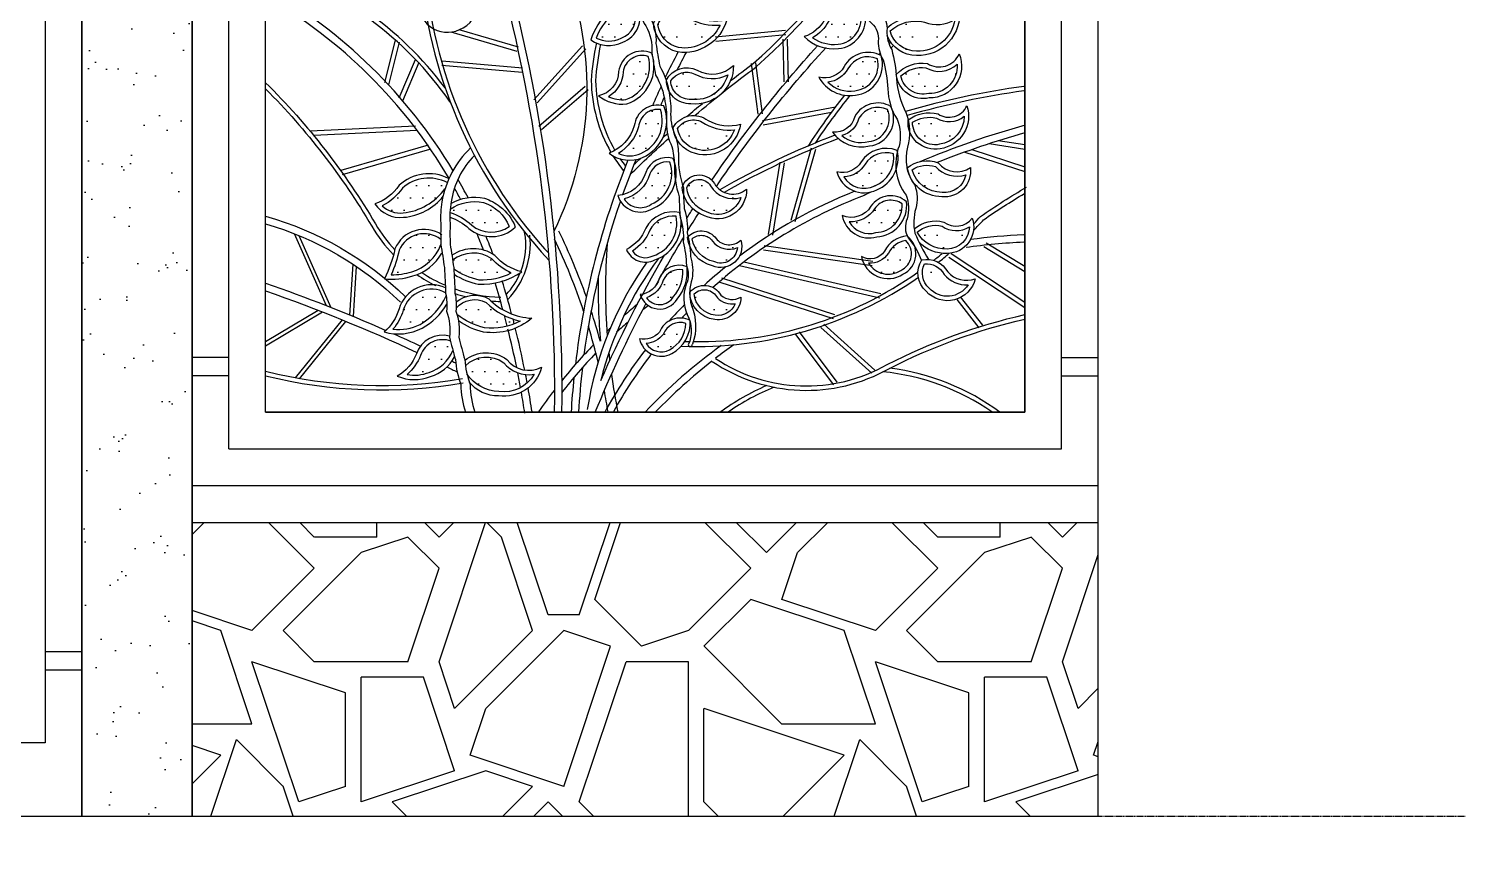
# Model space of a CAD drawing. Extents: x -6708 to 51378, y -17661 to 34250.
# Drawn here: x 31771 to 33726, y -4581 to -3465 of the extents above; entities that cross this region are included whole.
import ezdxf

# ---------------------------------------------------------------- set-up
doc = ezdxf.new("R2010")
doc.units = 0
doc.header["$LTSCALE"] = 5
doc.header["$MEASUREMENT"] = 0
doc.linetypes.add('HIDDEN', pattern=[0.375, 0.25, -0.125])
doc.layers.get('0').update_dxf_attribs({"linetype": 'CONTINUOUS'})
for name, color, linetype in [('0-BCA', 33, 'CONTINUOUS'), ('0-HATCH', 8, 'CONTINUOUS'), ('1', 1, 'CONTINUOUS'), ('5', 5, 'CONTINUOUS'), ('GRILLES', 1, 'CONTINUOUS'), ('LEAF', 2, 'CONTINUOUS')]:
    doc.layers.add(name, color=color, linetype=linetype)

msp = doc.modelspace()

# ---------------------------------------------------------------- hatches: boundary and pattern name
at = {"layer": '0-HATCH'}
h = msp.add_hatch(dxfattribs=at)
h.set_pattern_fill('AR-SAND', color=2, scale=50, style=0)
h.set_pattern_definition([(142.5, (59217.37, 0), (3.14967, 96.34119), [0, -76, 0, -85, 0, -81.25]), (172.5, (59217.37, 0), (-88.48884, 141.1073), [0, -41, 0, -68.5, 0, -26.25]), (212.5, (59278.87, 0), (-155.7071, 0.28295), [0, -25, 0, -90, 0, -117.5]), (222.5, (59278.87, 0), (-150.3063, 43.8838), [0, -12.5, 0, -59, 0, -67.5])])
h.paths.add_polyline_path([(31941.4, -4581.1), (31843.4, -4537.4), (31843.4, -2437.4), (31918.4, -2382), (31993.4, -2437.4), (31993.4, -4537.4), (31843.4, -4537.4)])
h = msp.add_hatch(dxfattribs=at)
h.set_pattern_fill('GRAVEL', color=256, scale=600, angle=45, style=0)
h.set_pattern_definition([(45, (84.85, 84.85), (6e-14, 848.528), [180, -420]), (45, (297, 381.84), (6e-14, 848.528), [150, -450]), (45, (254.56, 381.84), (6e-14, 848.528), [120, -480]), (45, (21.2, 360.6), (6e-14, 848.528), [90, -90, 120, -300]), (45, (3e-14, 381.84), (6e-14, 848.528), [120, -30, 150, -300]), (45, (-275.8, 275.8), (6e-14, 848.528), [150, -450]), (45, (106.07, 700.04), (6e-14, 848.528), [150, -450]), (135, (-84.85, 84.85), (-848.528, 1e-13), [90, -510]), (135, (-339.4, 466.7), (-848.528, 1e-13), [60, -540]), (135, (84.85, 84.85), (-848.528, 1e-13), [90, -510]), (135, (-254.56, 509.1), (-848.528, 1e-13), [30, -570]), (135, (-63.64, 360.6), (-848.528, 1e-13), [90, -510]), (135, (127.3, 254.56), (-848.528, 1e-13), [150, -450]), (135, (-127.3, 593.97), (-848.528, 1e-13), [90, -510]), (135, (84.85, 466.7), (-848.528, 1e-13), [120, -480]), (135, (106.07, 487.9), (-848.528, 1e-13), [120, -480]), (135, (339.4, 339.4), (-848.528, 1e-13), [60, -540]), (135, (339.4, 466.7), (-848.528, 1e-13), [150, -450]), (90, (7e-15, 84.85), (-424.264, 424.264), [254.558, -593.97]), (90, (21.2, 148.5), (-424.264, 424.264), [127.279, -721.249]), (90, (-21.2, 572.76), (-424.264, 424.264), [169.706, -678.823]), (90, (-42.43, 593.97), (-424.264, 424.264), [127.279, -721.249]), (180, (-148.5, 403.05), (-424.264, -424.264), [42.427, -806.102]), (180, (7e-15, 84.85), (-424.264, -424.264), [84.853, -763.676]), (180, (3e-14, 339.4), (-424.264, -424.264), [84.853, -763.676]), (180, (6e-14, 551.54), (-424.264, -424.264), [84.853, -763.676]), (180, (42.43, 763.68), (-424.264, -424.264), [127.279, -721.249]), (180, (63.64, 742.46), (-424.264, -424.264), [84.853, -763.676]), (180, (6e-14, 763.68), (-424.264, -424.264), [84.853, -763.676]), (180, (254.56, 254.56), (-424.264, -424.264), [127.279, -721.249]), (71.56505, (127.28, 636.4), (424.264, 424.264), [67.08, -1274.561]), (71.56505, (127.28, 424.26), (424.264, 424.264), [67.08, -1274.561]), (71.56505, (-148.5, 403.05), (424.264, 424.264), [134.16, -1207.481]), (71.56505, (-233.35, 530.33), (424.264, 424.264), [134.16, -1207.481]), (71.56505, (-127.28, 424.26), (424.264, 424.264), [134.16, -1207.481]), (71.56505, (42.43, 763.68), (424.264, 424.264), [134.16, -1207.481]), (71.56505, (-148.5, 148.5), (424.264, 424.264), [201.246, -1140.395]), (71.56505, (-169.7, 169.7), (424.264, 424.264), [201.246, -1140.395]), (71.56505, (-339.4, 339.4), (424.264, 424.264), [201.246, -1140.395]), (108.43495, (-106.07, 530.33), (-424.264, 424.264), [67.08, -1274.561]), (108.43495, (106.07, 700.04), (-424.264, 424.264), [67.08, -805.001, 134.16, -335.4]), (108.43495, (106.07, 615.18), (-424.264, 424.264), [134.16, -1207.481]), (108.43495, (-190.92, 403.05), (-424.264, 424.264), [134.16, -1207.481]), (108.43495, (-212.13, 381.84), (-424.264, 424.264), [134.16, -1207.481]), (108.43495, (-106.07, 572.76), (-424.264, 424.264), [201.246, -1140.395]), (161.56505, (-106.07, 360.62), (-424.264, 424.264), [67.08, -1274.561]), (161.56505, (212.13, 593.97), (-424.264, 424.264), [67.08, -1274.561]), (161.56505, (254.56, 381.84), (-424.264, 424.264), [134.16, -1207.481]), (161.56505, (212.13, 381.84), (-424.264, 424.264), [134.16, -1207.481]), (161.56505, (-42.43, 721.25), (-424.264, 424.264), [134.16, -1207.481]), (161.56505, (-169.7, 169.7), (-424.264, 424.264), [134.16, -1207.481]), (161.56505, (212.13, 212.13), (-424.264, 424.264), [201.246, -1140.395]), (198.43495, (106.07, 615.18), (-424.264, -424.264), [134.16, -1207.481]), (198.43495, (148.5, 615.18), (-424.264, -424.264), [134.16, -1207.481]), (198.43495, (42.43, 84.85), (-424.264, -424.264), [67.08, -1274.561]), (198.43495, (3e-14, 381.84), (-424.264, -424.264), [67.08, -1274.561]), (198.43495, (-42.43, 593.97), (-424.264, -424.264), [67.08, -1274.561])])
h.paths.add_polyline_path([(33226.5, -4137.4), (31993.4, -4137.4), (31993.4, -4537.4), (33226.5, -4537.4)])
at = {"layer": 'LEAF'}
h = msp.add_hatch(dxfattribs=at)
h.set_pattern_fill('DOTS', color=2, scale=270, style=0)
edge = h.paths.add_edge_path()
edge.add_arc((32657.6, -3889.7), 24.5, 71.5768, 160.3033)
edge.add_arc((32607.9, -3859.7), 34.4, 275.7529, 320.8708, ccw=False)
edge.add_arc((32631.8, -3881.1), 24.2, 212.2523, 298.1657)
edge.add_arc((32623.5, -3865.4), 41.9, 298.0731, 358.5435)
edge = h.paths.add_edge_path()
edge.add_arc((32690.4, -3840.6), 19.8, 26.1456, 133.9812, ccw=False)
edge.add_arc((32728.4, -3811.1), 29, 225.6729, 278.075)
edge.add_arc((32709, -3830.2), 25.4, 261.6893, 337.9388, ccw=False)
edge.add_arc((32708.8, -3823.3), 32.3, 185.3549, 263.8417, ccw=False)
edge = h.paths.add_edge_path()
edge.add_arc((32686.4, -3765.1), 18.5, 34.7628, 132.7768, ccw=False)
edge.add_arc((32724.3, -3736.5), 29, 218.2828, 292.3511)
edge.add_arc((32712.6, -3761.6), 22.8, 245.8707, 355.6218, ccw=False)
edge.add_arc((32711.9, -3744.8), 38.6, 189.9909, 257.211, ccw=False)
edge = h.paths.add_edge_path()
edge.add_arc((32656.3, -3816.9), 23.6, 77.867, 156.4098)
edge.add_arc((32599.8, -3797.3), 36.3, 289.1803, 343.7899, ccw=False)
edge.add_arc((32629.6, -3819.4), 21.6, 214.3541, 330.787)
edge.add_arc((32609.8, -3795.9), 51.5, 318.5729, 362.2749)
edge = h.paths.add_edge_path()
edge.add_arc((32648.2, -3757), 36.5, 84.292, 151.3415)
edge.add_arc((32560.2, -3717.3), 60.2, 302.3873, 338.3712, ccw=False)
edge.add_arc((32610.2, -3755), 22.1, 216.6058, 298.1262)
edge.add_arc((32606.7, -3730.4), 46.2, 287.5358, 372.1232)
edge = h.paths.add_edge_path()
edge.add_arc((32683.4, -3688.7), 18.2, 31.6944, 158.7938, ccw=False)
edge.add_arc((32729.3, -3661.6), 35.1, 209.9539, 288.287)
edge.add_arc((32708.3, -3684.6), 33.6, 243.2441, 342.116, ccw=False)
edge.add_arc((32706.4, -3676.4), 40.4, 188.1268, 250.9374, ccw=False)
edge = h.paths.add_edge_path()
edge.add_arc((32639.4, -3671.3), 24.5, 80.198, 160.4093)
edge.add_arc((32568.8, -3649), 49.6, 284.6699, 343.5005, ccw=False)
edge.add_arc((32603.4, -3682.7), 26.3, 212.9125, 304.51)
edge.add_arc((32600.4, -3662.2), 45.7, 292.9115, 379.2699)
edge = h.paths.add_edge_path()
edge.add_arc((32675.8, -3615.6), 26.1, 50.9417, 146.4228, ccw=False)
edge.add_arc((32723.8, -3537.6), 65.8, 241.3063, 276.7007)
edge.add_arc((32691.4, -3588.3), 42.8, 254.3449, 339.8674, ccw=False)
edge.add_arc((32688.4, -3595.7), 34.8, 189.0064, 255.7128, ccw=False)
edge = h.paths.add_edge_path()
edge.add_arc((32626.8, -3601.1), 25.9, 81.1666, 174.8095)
edge.add_arc((32539.2, -3580.5), 64.5, 302.039, 343.5829, ccw=False)
edge.add_arc((32588.7, -3599.7), 38.7, 246.6656, 293.4272)
edge.add_arc((32584.5, -3590.6), 48.7, 293.6978, 378.0338)
edge = h.paths.add_edge_path()
edge.add_arc((32666.4, -3549.7), 25.2, 63.4248, 148.4833, ccw=False)
edge.add_arc((32701, -3485.6), 47.6, 240.683, 296.8199)
edge.add_arc((32678.1, -3515.9), 46, 262.8804, 344.6489, ccw=False)
edge.add_arc((32670.8, -3535.6), 26, 182.014, 273.4981, ccw=False)
edge = h.paths.add_edge_path()
edge.add_arc((32605.8, -3528.1), 26.3, 71.4014, 171.2686)
edge.add_arc((32540.2, -3523.5), 39.6, 299.7351, 359.1111, ccw=False)
edge.add_arc((32579, -3515.2), 46.8, 245.8155, 275.6657)
edge.add_arc((32567.9, -3516.3), 48.1, 289.1317, 375.8481)
edge = h.paths.add_edge_path()
edge.add_arc((32588, -3488.6), 48.3, 80.7215, 120.5242)
edge.add_arc((32625.9, -3509.8), 88.6, 134.7962, 158.931)
edge.add_arc((32560.4, -3444.3), 37.8, 242.9832, 296.3684)
edge.add_arc((32566.7, -3449.7), 30.3, 290.0811, 376.8318)
edge = h.paths.add_edge_path()
edge.add_arc((32651.3, -3469.8), 26.1, 43.1749, 157.2066, ccw=False)
edge.add_arc((32706.6, -3380.7), 79.9, 243.0519, 273.8288)
edge.add_arc((32663, -3437.7), 54, 261.6878, 335.0862, ccw=False)
edge.add_arc((32664.1, -3455), 37.1, 187.1713, 256.0957, ccw=False)
edge = h.paths.add_edge_path()
edge.add_arc((32631.2, -3395), 28.4, 53.8953, 190.5436, ccw=False)
edge.add_arc((32697.7, -3293.8), 92.7, 237.5778, 260.5634)
edge.add_arc((32615.6, -3314.2), 97.5, 276.0003, 313.2797, ccw=False)
edge.add_arc((32627.4, -3379.7), 31.6, 220.3688, 267.0518, ccw=False)
h = msp.add_hatch(dxfattribs=at)
h.set_pattern_fill('DOTS', color=2, scale=270, style=0)
edge = h.paths.add_edge_path()
edge.add_arc((32969.2, -3784.8), 31.5, 98.635, 153.9482)
edge.add_arc((32916, -3755.1), 29.5, 266.2272, 327.5952, ccw=False)
edge.add_arc((32940.6, -3768.4), 31.1, 211.3183, 303.733)
edge.add_arc((32947.5, -3771.8), 24.8, 294.6098, 406.9385)
edge = h.paths.add_edge_path()
edge.add_arc((32993.1, -3811.7), 26.4, 26.612, 96.2999, ccw=False)
edge.add_arc((33047.1, -3774), 39.9, 220.3642, 273.1283)
edge.add_arc((33021.1, -3796.5), 33.1, 221.7183, 328.332, ccw=False)
edge.add_arc((33014.6, -3797.9), 27.4, 152.8716, 228.627, ccw=False)
edge = h.paths.add_edge_path()
edge.add_arc((32944.1, -3725.6), 26.8, 54.1995, 145.4013)
edge.add_arc((32890.4, -3691.3), 37, 265.6524, 328.9847, ccw=False)
edge.add_arc((32914.8, -3713), 31.2, 209.1727, 287.0363)
edge.add_arc((32922.7, -3705.7), 37.2, 272.0389, 362.8121)
edge = h.paths.add_edge_path()
edge.add_arc((32938, -3668.8), 34.7, 73.8645, 146.2377)
edge.add_arc((32878.3, -3631.4), 35.9, 273.1097, 329.5246, ccw=False)
edge.add_arc((32907.9, -3650.3), 32.4, 211.515, 296.9073)
edge.add_arc((32907.6, -3641.6), 40.5, 291.6434, 368.5381)
edge = h.paths.add_edge_path()
edge.add_arc((32993.6, -3688.5), 37.3, 71.9789, 123.4165, ccw=False)
edge.add_arc((33034.1, -3627.5), 38.5, 221.42, 288.4408)
edge.add_arc((33017.2, -3658.7), 29.6, 263.7253, 349.548, ccw=False)
edge.add_arc((33013.6, -3646.1), 42, 195.5363, 270.5156, ccw=False)
edge = h.paths.add_edge_path()
edge.add_arc((32996.9, -3628.8), 42.9, 77.426, 122.7486, ccw=False)
edge.add_arc((33023.5, -3559.3), 32.6, 237.9256, 309.0668)
edge.add_arc((33005.3, -3584.3), 38.8, 277.7065, 359.5784, ccw=False)
edge.add_arc((33004.3, -3592.7), 30.6, 179.931, 281.6582, ccw=False)
edge = h.paths.add_edge_path()
edge.add_arc((32926.6, -3602.2), 29.8, 63.6275, 149.3773)
edge.add_arc((32867.9, -3578.1), 34.2, 286.5299, 344.9013, ccw=False)
edge.add_arc((32904.2, -3578), 42.4, 231.1532, 283.6189)
edge.add_arc((32910.4, -3587.6), 31.8, 276.8291, 382.2533)
edge = h.paths.add_edge_path()
edge.add_arc((32986.7, -3559.6), 41.5, 82.7355, 133.8052, ccw=False)
edge.add_arc((33010.1, -3487.5), 35.9, 239.6463, 312.9975)
edge.add_arc((32997.1, -3516.1), 37.5, -91.8563, 3.6227, ccw=False)
edge.add_arc((32988.4, -3523.5), 31.1, 191.5359, 283.9449, ccw=False)
edge = h.paths.add_edge_path()
edge.add_arc((32913.2, -3534.6), 31, 65.9868, 151.5726)
edge.add_arc((32854.4, -3502.4), 36, 276.7487, 331.0794, ccw=False)
edge.add_arc((32888.3, -3508.4), 41.9, 225.0754, 279.4395)
edge.add_arc((32891.6, -3514.7), 35.3, 275.7386, 373.9658)
edge = h.paths.add_edge_path()
edge.add_arc((32978.7, -3508.7), 53.8, 77.6054, 131.2856, ccw=False)
edge.add_arc((33007.5, -3417.1), 42.7, 246.2475, 303.898)
edge.add_arc((32981.6, -3445.7), 50.2, 267.4018, 352.0913, ccw=False)
edge.add_arc((32979, -3458.9), 36.9, 194.8205, 270.5657, ccw=False)
edge = h.paths.add_edge_path()
edge.add_arc((32886.1, -3465.5), 28.6, 54.5066, 157.6015)
edge.add_arc((32812.2, -3431.3), 53, 298.7529, 333.8366, ccw=False)
edge.add_arc((32866.8, -3435.2), 51.5, 235.5697, 276.1997)
edge.add_arc((32868.7, -3451.4), 35.3, 275.9943, 375.0056)
edge = h.paths.add_edge_path()
edge.add_arc((32942.8, -3405.4), 31.8, 73.0577, 163.8271, ccw=False)
edge.add_arc((32967.3, -3319.4), 57.6, 254.6195, 294.4263)
edge.add_arc((32944.4, -3372.3), 46.7, -90.0504, 0.5992, ccw=False)
edge.add_arc((32946.8, -3381.2), 37.9, 203.833, 266.3218, ccw=False)
edge = h.paths.add_edge_path()
edge.add_arc((33004.5, -3769.5), 36.5, 75.1151, 131.9317, ccw=False)
edge.add_arc((33033, -3706.4), 33.7, 235.5625, 302.4143)
edge.add_arc((33020.8, -3735), 30.3, -89.7318, 0.1982, ccw=False)
edge.add_arc((33018.5, -3722.1), 43.2, 207.6486, 273.133, ccw=False)
h = msp.add_hatch(dxfattribs=at)
h.set_pattern_fill('DOTS', color=2, scale=270, style=0)
h.paths.add_polyline_path([(32337.6, -3683.2, -0.015951), (32340.5, -3675, 0.314344), (32279.6, -3682.4, -0.131146), (32251.9, -3706.3, 0.223388), (32280.5, -3716.1, 0.213147)])
h.paths.add_polyline_path([(32373.8, -3732.6, 0.347577), (32424.9, -3734.4, 0.222597), (32389.9, -3702, 0.206856), (32344.6, -3711, 0.009459), (32344.3, -3715.7, -0.11711)])
h = msp.add_hatch(dxfattribs=at)
h.set_pattern_fill('DOTS', color=2, scale=270, style=0)
h.paths.add_polyline_path([(32331.8, -3759.3, 0.000117), (32331.8, -3759, -0.003517), (32331.6, -3752.1, 0.489687), (32275.2, -3766.8, -0.048306), (32264.2, -3800.3, 0.074583), (32292.2, -3796.2, 0.23813)])
h.paths.add_polyline_path([(32347.9, -3780.5, -0.004907), (32349.3, -3790.6, -0.000458), (32349.4, -3792.1, 0.101386), (32383.6, -3807.1, 0.129701), (32427.7, -3797.8, -0.109915), (32401.2, -3778.4, 0.323746)])
h.paths.add_polyline_path([(32339.1, -3829.2, 0.01156), (32338.4, -3825.3, 0.000146), (32338.4, -3824.8, 0.472912), (32280.6, -3848.4, -0.105823), (32266.7, -3874.5, 0.145286), (32303.6, -3867.8, 0.159444)])
h.paths.add_polyline_path([(32391.2, -3872.4, 0.164545), (32439.7, -3863.3, -0.142619), (32393.5, -3838, 0.348834), (32352.7, -3845.6, -0.012315), (32352.4, -3849.8, -0.014463), (32353.8, -3854.3, 0.111348)])
h.paths.add_polyline_path([(32348.2, -3903.2, -0.00325), (32344.9, -3890.5, 0.420078), (32304.2, -3910.1, -0.122003), (32285.9, -3936.1, 0.14191), (32315.8, -3933.2, 0.223667)])
h.paths.add_polyline_path([(32410.8, -3959.1, 0.31487), (32458.7, -3935.8, -0.271394), (32417.4, -3920, 0.367571), (32365.2, -3924.1, 0.021902), (32367.4, -3935.3, 0.248649)])

# ---------------------------------------------------------------- linework, layer by layer
at = {"color": 3}
for p, q in [((32043.4, -3913, 0), (31993.4, -3913, 0)), ((33176.5, -3913, 0), (33226.5, -3913, 0)), ((32043.4, -3938, 0), (31993.4, -3938, 0)), ((33176.5, -3938, 0), (33226.5, -3938, 0)), ((31793.4, -4313, 0), (31843.4, -4313, 0)), ((31793.4, -4338, 0), (31843.4, -4338, 0))]:
    msp.add_line(p, q, dxfattribs=at)
at = {"layer": '0-BCA', "color": 5}
for p, q in [((33226.5, -4537.4), (33226.5, -711.1)), ((31993.4, -4087.4), (33226.5, -4087.4)), ((26053.9, -4537.4), (33226.5, -4537.4))]:
    msp.add_line(p, q, dxfattribs=at)
at = {"layer": '0-BCA', "color": 3}
for p, q in [((31793.4, -2437.4, 0), (31793.4, -4437.4, 0)), ((32043.4, -4037.4, 0), (32043.4, -2437.4, 0)), ((33176.5, -4037.4), (33176.5, -2437.4)), ((31793.4, -2487.4, 0), (31793.4, -4387.4, 0)), ((32093.4, -3987.4), (32093.4, -2487.4, 0)), ((33126.5, -3987.4), (33126.5, -2487.4)), ((33126.5, -3466.4), (33126.5, -3908.1)), ((33126.5, -3939.7), (33126.5, -3987.4)), ((32093.4, -3987.4), (33126.5, -3987.4)), ((33126.5, -3987.4), (32093.4, -3987.4)), ((32043.4, -4037.4), (33176.5, -4037.4)), ((31993.4, -4137.4), (33226.5, -4137.4)), ((31793.4, -4437.4), (31383.7, -4437.4))]:
    msp.add_line(p, q, dxfattribs=at)
at = {"layer": '0-BCA'}
for p, q in [((31843.4, -2437.4, 0), (31843.4, -4537.4, 0)), ((31993.4, -4537.4, 0), (31993.4, -2437.4, 0))]:
    msp.add_line(p, q, dxfattribs=at)
at = {"layer": '0-BCA', "elevation": 0}
msp.add_lwpolyline([(31843.4, -4537.4), (31843.4, -2437.4), (31918.4, -2382), (31993.4, -2437.4), (31993.4, -4537.4)], dxfattribs=at)
at = {"layer": '1'}
for p, q in [((32435.7, -3496.2, 0), (32346.1, -3469.9, 0)), ((32437.4, -3490.5, 0), (32356.9, -3466.8, 0)), ((32800.7, -3467.8, 0), (32705.3, -3476.8, 0)), ((32801.3, -3473.8, 0), (32705.9, -3482.8, 0)), ((32798.9, -3537.7, 0), (32797.7, -3479.7, 0)), ((32804.9, -3537.5, 0), (32803.7, -3479.5, 0)), ((32269.9, -3480.8, 0), (32255.3, -3538.4, 0)), ((32275.3, -3483.8, 0), (32260.7, -3541.8, 0)), ((32458.6, -3562.2, 0), (32524.8, -3488.8, 0)), ((32463, -3566.2, 0), (32529.2, -3492.8, 0)), ((32274.9, -3559.6, 0), (32297.3, -3507.3, 0)), ((32279.9, -3563.3, 0), (32302.3, -3510.9, 0)), ((32442.3, -3525.1, 0), (32333.1, -3515.3, 0)), ((32442.8, -3519.1, 0), (32333.7, -3509.3, 0)), ((32763.5, -3581.8, 0), (32754.6, -3512.6, 0)), ((32769.4, -3581, 0), (32760.6, -3511.9, 0)), ((32465.1, -3598.1, 0), (32528.4, -3543.6, 0)), ((32469, -3602.6, 0), (32532.3, -3548.2, 0)), ((32297.4, -3598.1, 0), (32154, -3605, 0)), ((32299.7, -3604, 0), (32158.8, -3610.7, 0)), ((32196.4, -3658.1, 0), (32315, -3623.6, 0)), ((32198.1, -3663.8, 0), (32316.7, -3629.4, 0)), ((32808.5, -3726, 0), (32836.3, -3627.5, 0)), ((32814.2, -3727.6, 0), (32842, -3629.2, 0)), ((32793.4, -3646.9, 0), (32777.1, -3745.3, 0)), ((32799.3, -3647.8, 0), (32783, -3746.2, 0)), ((32132, -3744.2), (32175.8, -3842.2)), ((32138.7, -3746.9), (32181.9, -3844.7)), ((32771.1, -3766.3, 0), (32918.8, -3787.8, 0)), ((32771.9, -3760.4, 0), (32919.6, -3781.9, 0)), ((32208.1, -3855.2, 0), (32212.3, -3785.8, 0)), ((32213, -3857.2), (32217.1, -3789, 0)), ((32866.2, -3860.4, 0), (32712.2, -3810.8, 0)), ((32868, -3854.7, 0), (32714.1, -3805.1, 0)), ((33069.3, -3868.7, 0), (33039.2, -3830.4, 0)), ((32165, -3848.8, 0), (32093.4, -3891.8, 0)), ((32170.9, -3851.1, 0), (32093.4, -3897.6, 0)), ((33064.5, -3872.4, 0), (33034.5, -3834.1, 0)), ((32197.4, -3861.6), (32133.7, -3940.6, 0)), ((32202, -3863.8, 0), (32139.2, -3941.8, 0)), ((32853.1, -3867.5, 0), (32922.4, -3930, 0)), ((32814.7, -3881.8, 0), (32866.1, -3950, 0)), ((32819.5, -3878.2, 0), (32870.9, -3946.4, 0)), ((32849.1, -3871.9, 0), (32918.4, -3934.4, 0))]:
    msp.add_line(p, q, dxfattribs=at)
at = {"layer": '1', "color": 1}
for p, q in [((32769.4, -3590.2, 0), (32868.8, -3571.8, 0)), ((32770.5, -3596.1, 0), (32863.5, -3578.9, 0)), ((33045.2, -3633.2, 0), (33126.5, -3659.6, 0)), ((33054.5, -3629.9, 0), (33126.5, -3653.3, 0)), ((33126.5, -3629.6, 0), (33077.9, -3622, 0)), ((33126.5, -3623.6, 0), (33090.4, -3618, 0)), ((33126.5, -3838.1, 0), (33026.4, -3772, 0)), ((33126.5, -3796.2, 0), (33071, -3762.5, 0)), ((33126.5, -3789.2, 0), (33074.2, -3757.4, 0)), ((32738.2, -3787.5, 0), (32929.4, -3831.5, 0)), ((32744.4, -3782.8, 0), (32930.8, -3825.6, 0)), ((33126.5, -3845.3, 0), (33023.1, -3777, 0))]:
    msp.add_line(p, q, dxfattribs=at)
at = {"layer": '1', "color": 1, "elevation": 0}
msp.add_lwpolyline([(32093.4, -2487.4), (33126.5, -2487.4), (33126.5, -3987.4), (32093.4, -3987.4)], close=True, dxfattribs=at)
for points in [[(32093.4, -2918.5, -0.179286), (32303.7, -3380.5, 0.165243), (32468.5, -3768.9)], [(32107.3, -2924.2, -0.1994), (32411.2, -3388.5, -0.068629), (32486.2, -3987.4)], [(32107.3, -2924.2, -0.174426), (32309.7, -3380, 0.165242), (32473, -3764.9)], [(32677.4, -3583.6, -0.016374), (32761.2, -3517.1, 0.13015), (33032.8, -3103.7)], [(32725.8, -3536.4, -0.006045), (32757.4, -3512.4, 0.127504), (33024, -3111, 0.127504)], [(32387.3, -3268.5, -0.039082), (32420.9, -3386.2, -0.068594), (32496.2, -3987.6)], [(32491.9, -3357, -0.009761), (32500, -3383.8, -0.208179), (32485.6, -3741.5)], [(32509.1, -3391.1, -0.168907), (32551.6, -3377.3, -0.249457), (32594.1, -3394.7, 0.03088), (32606.4, -3421.8, 0.100136), (32616.2, -3449.5, -0.158377), (32624.6, -3485.4, 0.008948), (32629.8, -3516.5, -0.100671), (32642.4, -3552.5, -0.062282), (32644.6, -3581.7, 0.120989), (32652, -3613.7, -0.052555), (32655.3, -3638.2, 0.089477), (32661.9, -3681.9, 0.022272), (32663.1, -3710.2, -0.097925), (32667.3, -3743.4, -0.050393), (32671.7, -3775.4, -0.112896), (32673.8, -3805.5, 0.1518), (32672.8, -3842.1, -0.192061), (32674.3, -3895, -16.256874)], [(32890.3, -3378.3, -0.186863), (32910.9, -3404.4, 0.1907), (32930.1, -3444.1, -0.252134), (32938.8, -3468.1, 0.139232), (32945.5, -3493.8, -0.045981), (32952.1, -3533.2, 0.111), (32965.3, -3580.1, -0.144561), (32967, -3626.7, 0.22353), (32976.7, -3678.2, -0.165363), (32978.1, -3710.1, 0.118044), (32977, -3743.6, 0.037668), (32995.5, -3779.4, 0.037668)], [(32513.1, -3402.4, -0.14309), (32554, -3388.4, -0.184664), (32588.5, -3406.9, 0.03088), (32600.8, -3433.9, 0.100136), (32610.6, -3461.6, -0.158377), (32619, -3497.6, 0.008948), (32624.2, -3528.7, -0.100671), (32636.8, -3564.6, -0.062282), (32639, -3593.9, 0.120989), (32646.4, -3625.9, -0.052555), (32649.7, -3650.3, 0.089477), (32656.3, -3694.1, 0.022272), (32657.5, -3722.4, -0.097925), (32661.7, -3755.6, -0.050393), (32666.1, -3787.6, -0.209993), (32665.8, -3813.3, 0.197948), (32667.2, -3854.3, -0.229576), (32668.6, -3895.8, -16.256874)], [(32878.5, -3392.3, -0.378866), (32899.1, -3418.3, 0.1907), (32918.4, -3458.1, -0.252134), (32927.1, -3482.1, 0.139232), (32933.8, -3507.7, -0.045981), (32940.3, -3547.2, 0.140758), (32952.7, -3588.3, -0.155026), (32955.4, -3625.3, 0.256829), (32965, -3692.1, -0.165363), (32966.4, -3724, 0.232015), (32967.8, -3750.1, -0.096099), (32985.9, -3781, -0.096099)], [(32343, -3669.2, 0.130713), (32093.4, -3421.4)], [(32378.5, -3424, 0.332028), (32340.3, -3431.1, -0.311183), (32301.8, -3430.4, 0.601436), (32362.1, -3464, 0.370087), (32378.5, -3424, 1.078008)], [(32902.9, -3435.3, 0.446759), (32854.3, -3452.2, -0.203971), (32826.3, -3476.1, 0.225979), (32873, -3492.4, 0.405502), (32909.8, -3448.3, 0.405502)], [(32939.1, -3464, -0.242831), (32992.2, -3450.5, 0.358992), (33037.3, -3438.5, -0.464995), (32979.2, -3501.8, -0.308457), (32939.1, -3474.8, -0.308457)], [(32543.5, -3484.7, 0.04199), (32536.5, -3535.9, 0.127799), (32563.4, -3633.8)], [(32549.2, -3486.6, 0.041284), (32542.5, -3536.1, 0.127883), (32568.8, -3631)], [(32654.6, -3497.1, 0.009651), (32637.2, -3531.8, 0.009651)], [(32665.6, -3497.6, 0.006661), (32653.5, -3521.2, 0.006661)], [(32700.5, -3671.6, -0.03452), (32844.8, -3488.4)], [(32706.8, -3680.1, -0.035921), (32856.2, -3490.7)], [(32093.4, -3538.8, -0.064232), (32242.9, -3731.1, 0.054369), (32269.1, -3766.3, 0.054369)], [(32093.4, -3547.3, -0.062647), (32237.7, -3734.2, 0.059051), (32267.4, -3773.2, 0.059051)], [(32631.5, -3543.9, 0.005939), (32621.8, -3565.7, 0.001097), (32619.7, -3570)], [(32703.2, -3554.4, -0.001399), (32710.3, -3548.7)], [(32635.8, -3558.7, 0.00294), (32631.1, -3569.5)], [(32666.7, -3584.9, -0.004235), (32687.9, -3567)], [(33127.3, -3596.7, 0.031562), (32983.6, -3646.4)], [(32589.3, -3664, -0.011043), (32641.9, -3614.6)], [(32634.2, -3613.4, -0.001243), (32640.3, -3608, -0.001243)], [(32647.3, -3601.7, -0.000136), (32648, -3601.1, -0.000136)], [(32649.4, -3607.9, -0.00001), (32649.4, -3607.8, -0.00001)], [(33126.7, -3607.3, 0.02634), (33007.4, -3647.5)], [(32372.2, -3627.6, 0.157299), (32333.1, -3701.1, 0.058651), (32331.8, -3730.1, 0.014697), (32331.8, -3759, -0.015354), (32336.6, -3790.6, -0.010415), (32338.4, -3825.3, -0.071318), (32339.7, -3849.8, -0.112487), (32343.7, -3885.4, 0.007782), (32351.6, -3915.6, 0.067424), (32359.1, -3949.9, 0.073523), (32365.2, -3987.4)], [(32377.5, -3637.9, 0.156748), (32345.8, -3701.1, 0.058651), (32344.5, -3730.1, 0.014697), (32344.5, -3759, -0.015354), (32349.3, -3790.6, -0.010415), (32351.1, -3825.3, -0.071318), (32352.4, -3849.8, -0.112487), (32356.4, -3885.4, 0.007782), (32364.3, -3915.6, 0.067424), (32371.8, -3949.9, 0.073523), (32377.9, -3987.4)], [(32586.4, -3644.3, 0.066433), (32514.9, -3922.5, 0.066433)], [(32566.1, -3638.3, 0.031268), (32580.6, -3658.9, 0.031268)], [(32576, -3642.5, 0.015546), (32583.1, -3652.4, 0.015546)], [(32597.5, -3643.5, 0.011897), (32579.2, -3691.3, 0.011897)], [(32594.7, -3650.4, -0.001895), (32603.6, -3641.8)], [(32342.3, -3669.2, 0.312643), (32275, -3678.5, -0.164509), (32242.1, -3703.9, 0.279095), (32281.1, -3722.1, 0.205451), (32335.2, -3693.5, 2.951473)], [(32340.4, -3674.9, 0.313479), (32279.6, -3682.4, -0.131146), (32251.9, -3706.3, 0.223388), (32280.5, -3716.1, 0.216081), (32337.4, -3683.1, 0.20574)], [(32368.8, -3695.3, 0.010283), (32355.1, -3670.2, 0.010283)], [(32345.5, -3703.4, -0.187596), (32391.4, -3696.2, -0.090608), (32412.1, -3707.2, 2.189733)], [(32358.7, -3697.6, 0.006383), (32350.4, -3682.2, 0.006383)], [(32917.9, -3687.4, 0.002359), (32907.8, -3692.4, 0.092106), (32702.2, -3817.6, 0.092106)], [(32895.3, -3686.6, 0.067671), (32738.2, -3775, 0.067671)], [(33056.7, -3740.1, 0.009677), (33070.5, -3725.4, -0.017774), (33126.1, -3689.7, -0.017774)], [(33056.9, -3731.3, 0.006895), (33066.5, -3720.8, -0.019765), (33128.8, -3681.1, -0.019765)], [(32344.7, -3710.9, -0.206182), (32389.9, -3702, -0.222597), (32424.9, -3734.4, -0.089432)], [(32412.1, -3707.2, -0.140702), (32433.2, -3735.3, -0.140702)], [(32576.2, -3700.1, 0.050134), (32526.6, -3909.4, 0.050134)], [(32666.4, -3723.7, -0.002318), (32674.8, -3710.4, -0.002318)], [(32344.2, -3721.9, -0.111431), (32369.8, -3737.1, 0.385382), (32433.2, -3735.3, 0.385382)], [(32344.5, -3715.7, -0.116422), (32373.8, -3732.6, 0.347577), (32424.9, -3734.4, 0.347577)], [(32658.6, -3736.2, -0.000498), (32660.3, -3733.3, -0.000498)], [(32667.4, -3740.9, -0.004305), (32682.8, -3716.4, -0.004305)], [(32976.1, -3737.9, -0.260156), (33016.5, -3728.7, 0.410248), (33055.1, -3723.2, -0.512348), (33021.1, -3771.3, -0.222218), (32982.5, -3755.6, -0.452913)], [(32980.1, -3742.3, -0.253116), (33013.9, -3734.2, 0.30026), (33051.1, -3734.9, -0.413856), (33020.9, -3765.3, -0.293768), (32980.3, -3742.2, -0.293768)], [(32333.1, -3745.8, 0.474677), (32269.4, -3765, -0.061522), (32255, -3805.9, 0.097386), (32293.9, -3801.9, 0.196314), (32333.1, -3770.9, 2.951473)], [(32331.6, -3752.1, 0.489687), (32275.2, -3766.8, -0.048306), (32264.2, -3800.3, 0.074583), (32292.2, -3796.2, 0.23813), (32331.8, -3759.3, 0.196463)], [(32390.1, -3766.8, 0.00894), (32380.8, -3744.1, 0.00894)], [(32403, -3772.4, 0.009509), (32393.3, -3747.9, 0.009509)], [(32422.8, -3833.9, 0.222034), (32453.1, -3746.6, 1.559764)], [(32440.5, -3795.8, 0.136221), (32445.9, -3742.2)], [(32623.9, -3815.7, -0.011299), (32661.9, -3749.9)], [(32349.9, -3799.7, 0.090465), (32382.8, -3813.1, 0.167574), (32442, -3796.2, -0.158491), (32405.2, -3773.9, 0.31014), (32347, -3773.8, 0.321507)], [(32349.4, -3792.1, 0.101386), (32383.6, -3807.1, 0.129701), (32427.7, -3797.8, -0.109915), (32401.2, -3778.4, 0.323746), (32347.9, -3780.5, 0.305746)], [(33002.6, -3780.7, 0.007346), (33014.3, -3771.2)], [(33008.8, -3783.4, 0.009249), (33023.7, -3771.1)], [(32549.5, -3944.2, -0.028347), (32636.3, -3773.4)], [(32719.5, -3789.6, 0.014382), (32690.4, -3814.7, 0.014382)], [(32986.6, -3780, -0.332028), (33021.7, -3796.5, 0.311183), (33059.1, -3805.7, -0.601436), (32992.2, -3822.8, -0.370087), (32986.6, -3780, -1.078008)], [(32990.2, -3785.5, -0.313802), (33016.7, -3799.9, 0.234383), (33049.3, -3813.9, -0.501929), (32996.5, -3818.5, -0.343134), (32990.2, -3785.5, -0.343134)], [(32299.3, -3800.1, 0.035559), (32324.8, -3815.1, 0.035559)], [(32305.7, -3797.2, 0.045318), (32338, -3814.6, 0.045318)], [(32416.3, -3847.9, 0.007854), (32405.7, -3811.5, 0.007854)], [(32428.2, -3853.6, 0.009672), (32415.2, -3808.4, 0.009672)], [(32420.7, -3827.5, 0.088172), (32439.7, -3797.8)], [(32659.1, -3897.4, 0.163819), (32981.7, -3803.7)], [(32675.5, -3891.3, 0.159494), (32981.2, -3796.7)], [(32338.1, -3818, 0.450681), (32274.9, -3846.7, -0.148254), (32254.6, -3878.2, 0.187658), (32306.4, -3873.1, 0.132224), (32340, -3840.4, 0.497796)], [(32338.4, -3824.8, 0.472912), (32280.6, -3848.4, -0.105823), (32266.7, -3874.5, 0.145286), (32303.6, -3867.8, 0.159444), (32339.1, -3829.2, 0.12411)], [(32350.9, -3819.5, 0.078817), (32413.3, -3830.7)], [(32351.2, -3826, 0.017636), (32365.3, -3830.1, 0.017636)], [(32352.6, -3837.3, -0.311484), (32397.1, -3833.1, 0.188383), (32455.8, -3859.5, -0.215235), (32390.1, -3878.3, -0.094051), (32355.8, -3863.2)], [(32352.7, -3845.6, -0.348834), (32393.5, -3838, 0.142619), (32439.7, -3863.3, -0.164545), (32391.2, -3872.4, -0.111348), (32353.8, -3854.3, -0.105573)], [(32400.1, -3836, 0.015696), (32413.2, -3836.7)], [(32542, -3987.4, -0.024257), (32610.9, -3839.8, -0.024257)], [(32663.2, -3841.1, 0.011364), (32642.4, -3863.3)], [(32671.6, -3832.5, 0.000338), (32671, -3833.2)], [(32675.7, -3842.6, 0.001037), (32673.8, -3844.5)], [(32422.3, -3870.5, 0.00313), (32418.5, -3855.8, 0.00313)], [(32431.8, -3867.2, 0.001393), (32430.1, -3860.6, 0.001393)], [(32666.3, -3852.2, 0.00371), (32659.6, -3859.3)], [(32701.1, -3918.2, 0.285875), (32942.3, -3927.8, -0.062252), (33126.6, -3860.8, -0.062252)], [(32705.6, -3914.1, 0.284288), (32939.4, -3922.5, -0.06271), (33126.6, -3854.6, -0.06271)], [(32343.8, -3883.9, 0.393332), (32298.6, -3908, -0.170741), (32272.6, -3938.3, 0.19603), (32317.9, -3938.9, 0.189489), (32350.6, -3912.1, 0.189489)], [(32345.6, -3890.8, 0.426444), (32304.2, -3910.1, -0.122003), (32285.9, -3936.1, 0.14191), (32315.8, -3933.2, 0.223667), (32348.2, -3903.2, 0.195523)], [(32435.1, -3926.7, 0.011142), (32423.2, -3874.3, 0.011142)], [(32446, -3930, 0.012097), (32433.1, -3872.6, 0.012097)], [(32364.4, -3916.8, -0.345455), (32421.6, -3915.7, 0.363771), (32468.9, -3926.2, -0.384388), (32410.4, -3965.1, -0.235997), (32370.6, -3946.5)], [(32610.2, -3902.3, 0.038021), (32554.9, -3987.4)], [(32618.3, -3908.1, 0.035818), (32566.6, -3986.9)], [(32664, -3891, 0.00309), (32670.4, -3891.2, 0.00309)], [(32365.2, -3924.1, -0.367571), (32417.4, -3920, 0.271394), (32458.7, -3935.8, -0.31487), (32410.8, -3959.1, -0.248649), (32367.4, -3935.3, -0.283444)], [(32524.5, -3926.8, 0.014161), (32519.2, -3987.4)], [(32440.4, -3954, 0.00426), (32436.6, -3933.8)], [(32449.4, -3947.6, 0.002372), (32447.2, -3936.2)], [(32513, -3940.1, 0.010932), (32509.1, -3987.4)], [(32446.1, -3988.6, 0.005971), (32441.5, -3960.2, 0.005971)], [(32456, -3987.1, 0.006823), (32450.6, -3954.4, 0.006823)]]:
    msp.add_lwpolyline(points, format="xyb", dxfattribs=at)
for points in [[(32600.3, -3435.7, 0.196169), (32559.8, -3442.2, 0.121333), (32535.9, -3480.6, 0.267544), (32579.5, -3483.7, 0.424854)], [(32595.8, -3440.9, 0.175439), (32563.5, -3447, 0.105699), (32543.2, -3478, 0.237244), (32577.2, -3478.2, 0.397699)], [(32621.1, -3458.9, -0.548134), (32673.9, -3447, 0.16447), (32720.9, -3453.2, -0.381849), (32654, -3497, -0.322068)], [(32902.7, -3442.3, 0.482854), (32859.7, -3454.6, -0.154289), (32837.7, -3477.7, 0.179163), (32872.4, -3486.5, 0.461066)], [(32627.2, -3459.7, -0.543135), (32670.3, -3451.9, 0.135102), (32711.9, -3460.4, -0.331679), (32655.2, -3491.1, -0.310147)], [(32943.3, -3468.3, -0.238603), (32990.3, -3456.2, 0.256991), (33031.3, -3452.6, -0.38732), (32979.3, -3495.8, -0.343085)], [(32619, -3498.6, 0.500179), (32573.8, -3523.6, -0.361189), (32546.2, -3556.6, 0.198244), (32584.9, -3567.7, 0.417673)], [(32930.9, -3502, 0.414303), (32880.7, -3516.9, -0.350219), (32846.1, -3531.2, 0.319457), (32896, -3555.8, 0.476626)], [(32614.1, -3503.2, 0.465603), (32579.8, -3524.1, -0.265033), (32559.8, -3557.9, 0.130987), (32583.6, -3561.8, 0.397526)], [(32638.8, -3534.9, -0.407265), (32680.5, -3521.8, 0.334187), (32730.1, -3515.3, -0.451391), (32672.2, -3567.5, -0.43311)], [(32925.9, -3506.2, 0.391824), (32885.9, -3519.8, -0.241606), (32858.7, -3538.1, 0.24176), (32895.2, -3549.8, 0.456924)], [(32951.6, -3527.6, -0.251803), (32994, -3512.7, 0.458485), (33037.4, -3499.6, -0.537347), (32996.5, -3559.6, -0.446147)], [(32958, -3529.7, -0.226597), (32991.9, -3518.5, 0.33145), (33034.6, -3513.7, -0.442508), (32995.9, -3553.6, -0.426582)], [(32644.8, -3536.5, -0.389173), (32677.6, -3527.1, 0.249963), (32722.4, -3528.1, -0.372734), (32672.4, -3561.5, -0.421821)], [(32635.3, -3570.4, 0.461543), (32595.1, -3597.6, -0.22665), (32561, -3634.8, 0.275832), (32606.5, -3640.7, 0.404152)], [(32630.8, -3575.5, 0.432961), (32601, -3598.8, -0.183281), (32573.4, -3635.2, 0.206915), (32604.1, -3635.2, 0.385547)], [(32944.4, -3571.2, 0.418208), (32895.3, -3584.8, -0.375782), (32864.9, -3606.2, 0.303142), (32915.2, -3625, 0.511006)], [(32939.8, -3575.5, 0.39265), (32900.9, -3587, -0.260347), (32877.6, -3610.9, 0.23301), (32914.2, -3619.1, 0.495449)], [(32967.8, -3589.5, -0.223258), (33008.6, -3581.3, 0.465813), (33047.8, -3570.2, -0.46848), (33011.5, -3628.7, -0.501171)], [(32647.8, -3599.9, -0.458959), (32695.5, -3590.3, 0.192137), (32739.6, -3595.3, -0.451828), (32678.3, -3635.3, -0.314399)], [(32654, -3601.2, -0.442519), (32692.2, -3595.4, 0.155677), (32731.5, -3603, -0.391506), (32679.8, -3629.5, -0.299569)], [(32973.7, -3592.7, -0.200376), (33006.2, -3586.9, 0.320781), (33044.1, -3584.6, -0.373248), (33010.5, -3622.7, -0.475515)], [(32952.9, -3631, 0.353852), (32904.1, -3646.4, -0.336315), (32870.8, -3660.3, 0.473401), (32925, -3684.7, 0.369671)], [(32947.7, -3635.5, 0.326721), (32909.2, -3649.6, -0.251251), (32880.2, -3667.2, 0.39085), (32922.6, -3679.2, 0.3487)], [(32648.1, -3642, 0.399739), (32610.6, -3661.3, -0.308794), (32572.6, -3692.4, 0.497927), (32621.1, -3709.6, 0.411249)], [(32643.6, -3647.1, 0.365015), (32616.3, -3663.1, -0.262488), (32581.3, -3697, 0.422404), (32618.2, -3704.4, 0.395718)], [(32966.4, -3654.9, -0.265182), (33008.7, -3647.9, 0.39236), (33052.5, -3654.4, -0.481), (33013.7, -3694.1, -0.361947)], [(32973.1, -3657.4, -0.228285), (33005.2, -3653, 0.301065), (33046.3, -3664.1, -0.393018), (33014, -3688.1, -0.339354)], [(32660.2, -3681.5, -0.644225), (32704.1, -3676, 0.466611), (32747.9, -3683.9, -0.560733), (32690.8, -3720.1, -0.28756)], [(32666.4, -3682.1, -0.619419), (32698.9, -3679.1, 0.355755), (32740.3, -3694.9, -0.460328), (32693.2, -3714.6, -0.281137)], [(32965.6, -3700.8, 0.448313), (32917, -3707.1, -0.375465), (32878.2, -3719.8, 0.441065), (32925, -3748.8, 0.431955)], [(32656.7, -3715.4, 0.33136), (32610.7, -3737, -0.186911), (32584.3, -3765.9, 0.435587), (32622.9, -3780, 0.407127)], [(32959.8, -3703.9, 0.420371), (32922.1, -3710.4, -0.283595), (32887.6, -3728.2, 0.353449), (32924, -3742.8, 0.418172)], [(32651.9, -3720.7, 0.301201), (32616.2, -3739.5, -0.158313), (32592.5, -3768.2, 0.371501), (32620.6, -3774.5, 0.386808)], [(32667.5, -3749.5, -0.494509), (32706.4, -3750.9, 0.439154), (32740.2, -3753.2, -0.636382), (32701.4, -3788.2, -0.317352)], [(32673.9, -3751.5, -0.4558), (32701.6, -3754.5, 0.334927), (32735.4, -3763.4, -0.519187), (32703.3, -3782.4, -0.302013)], [(32966.4, -3747.4, 0.263581), (32935.7, -3768, -0.398737), (32904.2, -3775.5, 0.531899), (32960.8, -3799.6, 0.558843)], [(32964.5, -3753.7, 0.246148), (32940.9, -3771, -0.274357), (32914, -3784.6, 0.426612), (32957.8, -3794.3, 0.53355)], [(32666.9, -3789.3, 0.40531), (32629, -3805.5, -0.306295), (32603.2, -3827.4, 0.652669), (32653.3, -3833.4, 0.209826)], [(32661.3, -3793.8, 0.356786), (32634.6, -3807.5, -0.242894), (32611.7, -3831.6, 0.556781), (32648.4, -3829.9, 0.193031)], [(32670.5, -3824.1, -0.529954), (32713, -3828.1, 0.331441), (32740.3, -3830.7, -0.451642), (32704.6, -3861.3, -0.376142)], [(32676.6, -3826.3, -0.508622), (32708.2, -3831.8, 0.232717), (32732.5, -3839.8, -0.345546), (32705.3, -3855.4, -0.356511)], [(32671.3, -3862.5, 0.438946), (32629.3, -3878.4, -0.269356), (32602.3, -3887.6, 0.496727), (32646, -3907.7, 0.293647)], [(32665.4, -3866.5, 0.407719), (32634.6, -3881.5, -0.199447), (32611.3, -3894, 0.393474), (32643.2, -3902.4, 0.270151)]]:
    msp.add_lwpolyline(points, format="xyb", close=True, dxfattribs=at)
at = {"layer": '1', "color": 1}
for points in [[(32093.4, -3720.5, -0.122754), (32283.9, -3830.3)], [(32093.4, -3730.9, -0.121121), (32276.9, -3837.5)], [(32093.4, -3811.7, -0.019811), (32257, -3876)], [(32093.4, -3822.3, -0.025172), (32299.3, -3906.1)], [(32267.3, -3880.5, -0.004578), (32304.3, -3897.4)], [(32340, -3925.7, -0.001777), (32354.1, -3932.6)], [(32346.9, -3917.9, -0.000653), (32352.1, -3920.4)], [(32347.2, -3917.3, -0.000692), (32347.9, -3918.4)], [(32093.4, -3931.7, 0.104198), (32361.1, -3941.5)], [(32093.4, -3937.9, 0.103623), (32362.2, -3947.4)]]:
    msp.add_lwpolyline(points, format="xyb", dxfattribs=at)
at = {"layer": '1', "color": 1, "elevation": 0}
for points in [[(32468.5, -3768.9), (32479.1, -3780.9)], [(32473, -3764.9), (32478.2, -3770.5)]]:
    msp.add_lwpolyline(points, dxfattribs=at)
at = {"layer": '1', "color": 1}
for centre, radius, start, end in [((31954.5, -3833.5, 0), 479.1, 36.8858, 73.1536), ((31950.2, -3839.7, 0), 480.6, 34.8349, 72.6703), ((31752.3, -4014.6, 0), 694.3, 30.8447, 60.5747), ((33668.2, -4175.2, 0), 1001.6, 137.5127, 137.6581), ((33668.2, -4175.2, 0), 1001.6, 136.3241, 136.5), ((33668.2, -4175.2, 0), 995.6, 136.3681, 136.6442), ((33668.2, -4175.2, 0), 995.6, 137.6726, 137.7056), ((33568.1, -4099.7, 0), 876.2, 141.6342, 147.1989), ((33668.2, -4175.2, 0), 995.6, 141.5699, 146.1763), ((33281.6, -4683.2, 0), 1149.9, 97.8094, 106.0226), ((33281.6, -4683.2, 0), 1143.9, 97.8507, 105.9941), ((33281.6, -4683.2, 0), 1149.9, 111.07, 119.7202), ((33281.6, -4683.2, 0), 1143.9, 110.9319, 119.5512), ((31710.2, -4120.9, 0), 859.7, 18.3689, 25.4334), ((31710.2, -4120.9, 0), 869.7, 19.5101, 25.9043), ((33149.4, -4449.6, 0), 703.9, 91.9597, 97.9035), ((33407.7, -3818.5, 0), 851.8, 175.911, 184.3729), ((33149.4, -4449.6, 0), 693.9, 91.9879, 98.5189), ((33003.3, -4057.4, 0), 477.8, 144.9511, 171.1366), ((33003.3, -4057.4, 0), 467.8, 143.3249, 165.9949), ((33407.7, -3818.5, 0), 861.8, 179.0493, 184.8202), ((31710.2, -4120.9, 0), 869.7, 15.3322, 18.1974), ((33070.3, -4408.8, 0), 738.2, 129.643, 131.4967), ((32857.5, -4175.5, 0), 412.5, 126.1331, 127.4667), ((31710.2, -4120.9, 0), 859.7, 13.5545, 16.9413), ((32857.5, -4175.5, 0), 412.5, 130.9213, 133.9798), ((33070.3, -4408.8, 0), 738.2, 133.4496, 133.957), ((33070.3, -4408.8, 0), 738.2, 135.9436, 141.0402), ((33070.3, -4408.8, 0), 728.2, 136.4201, 142.017), ((33407.7, -3818.5, 0), 851.8, 185.951, 186.6522), ((33105, -4447.7, 0), 675.9, 125.3907, 137.0877), ((32671.3, -3894.9, 0), 2.93, 199.2462, 358.0177), ((33185.5, -4532.4, 0), 782.7, 125.5428, 127.8098), ((33185.5, -4532.4, 0), 782.7, 128.2714, 135.8188), ((32902.5, -4245.7, 0), 320.8, 53.6143, 82.7657), ((33407.7, -3818.5, 0), 851.8, 187.9316, 191.4387), ((32902.5, -4245.7, 0), 314.8, 55.283, 84.3657), ((33070.3, -4408.8, 0), 738.2, 142.2851, 145.1949), ((31710.2, -4120.9, 0), 859.7, 8.9638, 10.915), ((32902.5, -4245.7, 0), 320.8, 113.3532, 126.3857), ((32902.5, -4245.7, 0), 314.8, 111.806, 124.717)]:
    msp.add_arc(centre, radius, start, end, dxfattribs=at)
at = {"layer": '5', "color": 3}
msp.add_line((33126.5, -3987.4), (32418.9, -3987.4), dxfattribs=at)
at = {"layer": 'GRILLES', "linetype": 'HIDDEN'}
msp.add_line((33226.5, -4537.4), (33726.1, -4537.4), dxfattribs=at)

doc.saveas('drawing.dxf')
